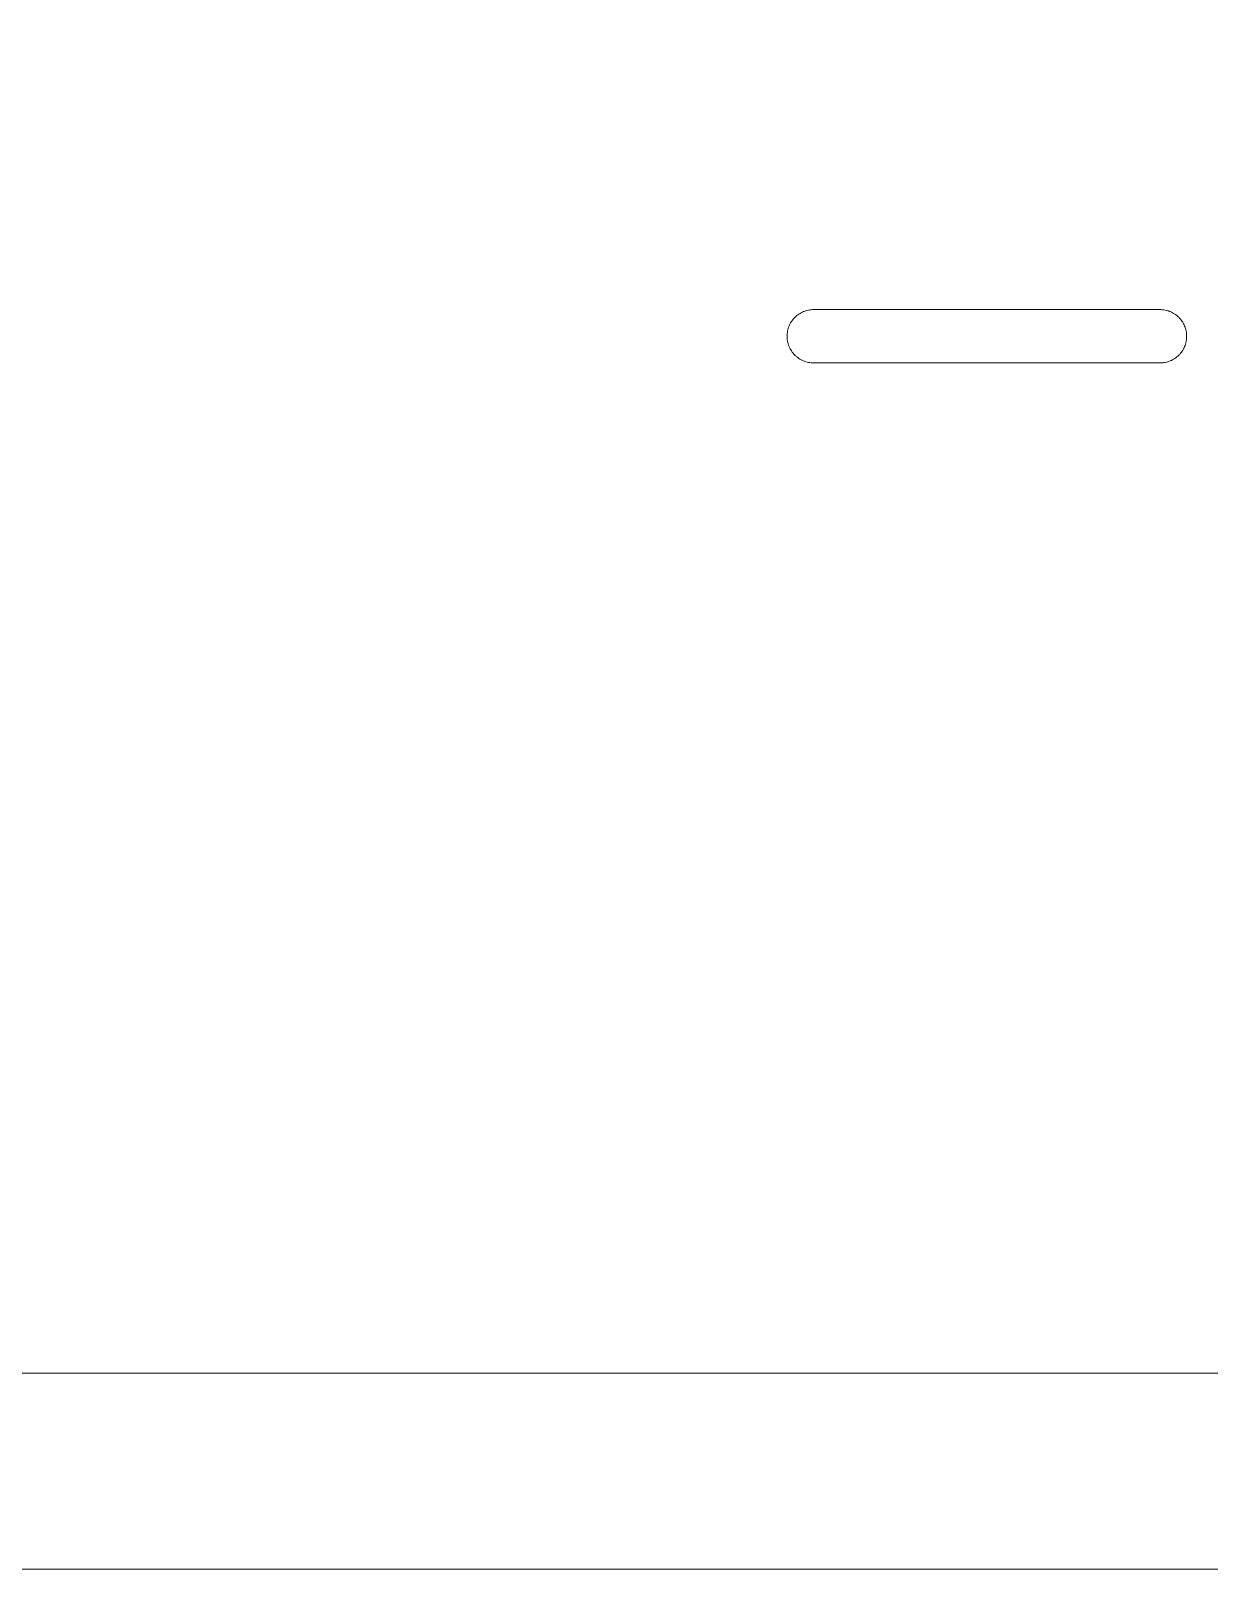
# Model space of a CAD drawing. Header units: millimetres. Extents: x 4664 to 8864, y -38 to 2932.
# Drawn here: x 5845.99 to 5861.39, y 1173.77 to 1193.87 of the extents above; entities that cross this region are included whole.
import ezdxf

# ---------------------------------------------------------------- set-up
doc = ezdxf.new("R2010")
doc.units = ezdxf.units.MM

msp = doc.modelspace()

# ---------------------------------------------------------------- linework, layer by layer
at = {"lineweight": 5}
for p, q in [((5860.75, 1190.231), (5856.223, 1190.231)), ((5856.223, 1189.535), (5860.75, 1189.535)), ((5843.507, 1176.333), (5926.807, 1176.333)), ((5842.99, 1173.772), (5961.219, 1173.772))]:
    msp.add_line(p, q, dxfattribs=at)
for radius in [144.895, 143.338]:
    msp.add_arc((5806.563, 1169.419), radius, 2.73527, 80.78997, dxfattribs=at)
for points, knots in [([(5856.223, 1190.231), (5856.2, 1190.231), (5856.178, 1190.229), (5856.144, 1190.223), (5856.133, 1190.22), (5856.117, 1190.215), (5856.112, 1190.213), (5856.101, 1190.209), (5856.096, 1190.207), (5856.069, 1190.196), (5856.049, 1190.186), (5856.021, 1190.167), (5856.012, 1190.16), (5855.994, 1190.146), (5855.986, 1190.138), (5855.962, 1190.114), (5855.947, 1190.097), (5855.931, 1190.073), (5855.928, 1190.069), (5855.922, 1190.059), (5855.919, 1190.054), (5855.911, 1190.039), (5855.901, 1190.018), (5855.894, 1189.997), (5855.889, 1189.981), (5855.887, 1189.975), (5855.884, 1189.964), (5855.883, 1189.958), (5855.877, 1189.93), (5855.875, 1189.908), (5855.875, 1189.873), (5855.875, 1189.862), (5855.877, 1189.848), (5855.877, 1189.845), (5855.878, 1189.839), (5855.878, 1189.836), (5855.879, 1189.828), (5855.88, 1189.822), (5855.886, 1189.794), (5855.892, 1189.772), (5855.903, 1189.746), (5855.905, 1189.74), (5855.91, 1189.73), (5855.913, 1189.725), (5855.921, 1189.709), (5855.927, 1189.7), (5855.946, 1189.671), (5855.96, 1189.653), (5855.981, 1189.633), (5855.985, 1189.629), (5855.993, 1189.621), (5855.998, 1189.618), (5856.011, 1189.607), (5856.029, 1189.593), (5856.049, 1189.581), (5856.064, 1189.573), (5856.069, 1189.571), (5856.079, 1189.566), (5856.085, 1189.563), (5856.111, 1189.553), (5856.133, 1189.546), (5856.166, 1189.539), (5856.177, 1189.538), (5856.2, 1189.535), (5856.212, 1189.535), (5856.223, 1189.535)], [0, 0, 0, 0, 0.0625, 0.0625, 0.09375, 0.09375, 0.109375, 0.109375, 0.125, 0.125, 0.1875, 0.1875, 0.21875, 0.21875, 0.25, 0.25, 0.3125, 0.3125, 0.328125, 0.328125, 0.34375, 0.34375, 0.375, 0.40625, 0.40625, 0.421875, 0.421875, 0.4375, 0.4375, 0.5, 0.5, 0.53125, 0.53125, 0.539063, 0.539063, 0.546875, 0.546875, 0.5625, 0.5625, 0.625, 0.625, 0.640625, 0.640625, 0.65625, 0.65625, 0.6875, 0.6875, 0.75, 0.75, 0.765625, 0.765625, 0.78125, 0.78125, 0.8125, 0.84375, 0.84375, 0.859375, 0.859375, 0.875, 0.875, 0.9375, 0.9375, 0.96875, 0.96875, 1, 1, 1, 1]), ([(5860.75, 1190.231), (5860.773, 1190.231), (5860.796, 1190.229), (5860.829, 1190.222), (5860.84, 1190.22), (5860.856, 1190.215), (5860.862, 1190.213), (5860.873, 1190.209), (5860.878, 1190.207), (5860.904, 1190.196), (5860.924, 1190.186), (5860.948, 1190.17), (5860.953, 1190.166), (5860.962, 1190.16), (5860.966, 1190.156), (5860.98, 1190.145), (5860.988, 1190.137), (5861.012, 1190.113), (5861.027, 1190.096), (5861.041, 1190.074), (5861.043, 1190.072), (5861.046, 1190.067), (5861.048, 1190.064), (5861.052, 1190.057), (5861.055, 1190.052), (5861.063, 1190.037), (5861.073, 1190.016), (5861.08, 1189.995), (5861.085, 1189.978), (5861.087, 1189.972), (5861.09, 1189.961), (5861.091, 1189.956), (5861.096, 1189.927), (5861.099, 1189.905), (5861.098, 1189.87), (5861.098, 1189.859), (5861.096, 1189.845), (5861.096, 1189.842), (5861.095, 1189.836), (5861.094, 1189.827), (5861.093, 1189.819), (5861.087, 1189.791), (5861.08, 1189.769), (5861.069, 1189.743), (5861.067, 1189.738), (5861.062, 1189.727), (5861.059, 1189.722), (5861.051, 1189.707), (5861.039, 1189.688), (5861.026, 1189.67), (5861.015, 1189.657), (5861.011, 1189.652), (5861.003, 1189.644), (5860.999, 1189.64), (5860.979, 1189.62), (5860.962, 1189.605), (5860.933, 1189.587), (5860.924, 1189.581), (5860.909, 1189.573), (5860.904, 1189.57), (5860.893, 1189.566), (5860.888, 1189.563), (5860.862, 1189.552), (5860.84, 1189.546), (5860.813, 1189.54), (5860.807, 1189.539), (5860.796, 1189.538), (5860.79, 1189.537), (5860.773, 1189.535), (5860.762, 1189.535), (5860.75, 1189.535)], [0, 0, 0, 0, 0.0625, 0.0625, 0.09375, 0.09375, 0.109375, 0.109375, 0.125, 0.125, 0.1875, 0.1875, 0.203125, 0.203125, 0.21875, 0.21875, 0.25, 0.25, 0.3125, 0.3125, 0.320313, 0.320313, 0.328125, 0.328125, 0.34375, 0.34375, 0.375, 0.40625, 0.40625, 0.421875, 0.421875, 0.4375, 0.4375, 0.5, 0.5, 0.53125, 0.53125, 0.539063, 0.539063, 0.546875, 0.5625, 0.5625, 0.625, 0.625, 0.640625, 0.640625, 0.65625, 0.65625, 0.6875, 0.71875, 0.71875, 0.734375, 0.734375, 0.75, 0.75, 0.8125, 0.8125, 0.84375, 0.84375, 0.859375, 0.859375, 0.875, 0.875, 0.9375, 0.9375, 0.953125, 0.953125, 0.96875, 0.96875, 1, 1, 1, 1])]:
    msp.add_open_spline(points, degree=3, knots=knots, dxfattribs=at)

doc.saveas('drawing.dxf')
